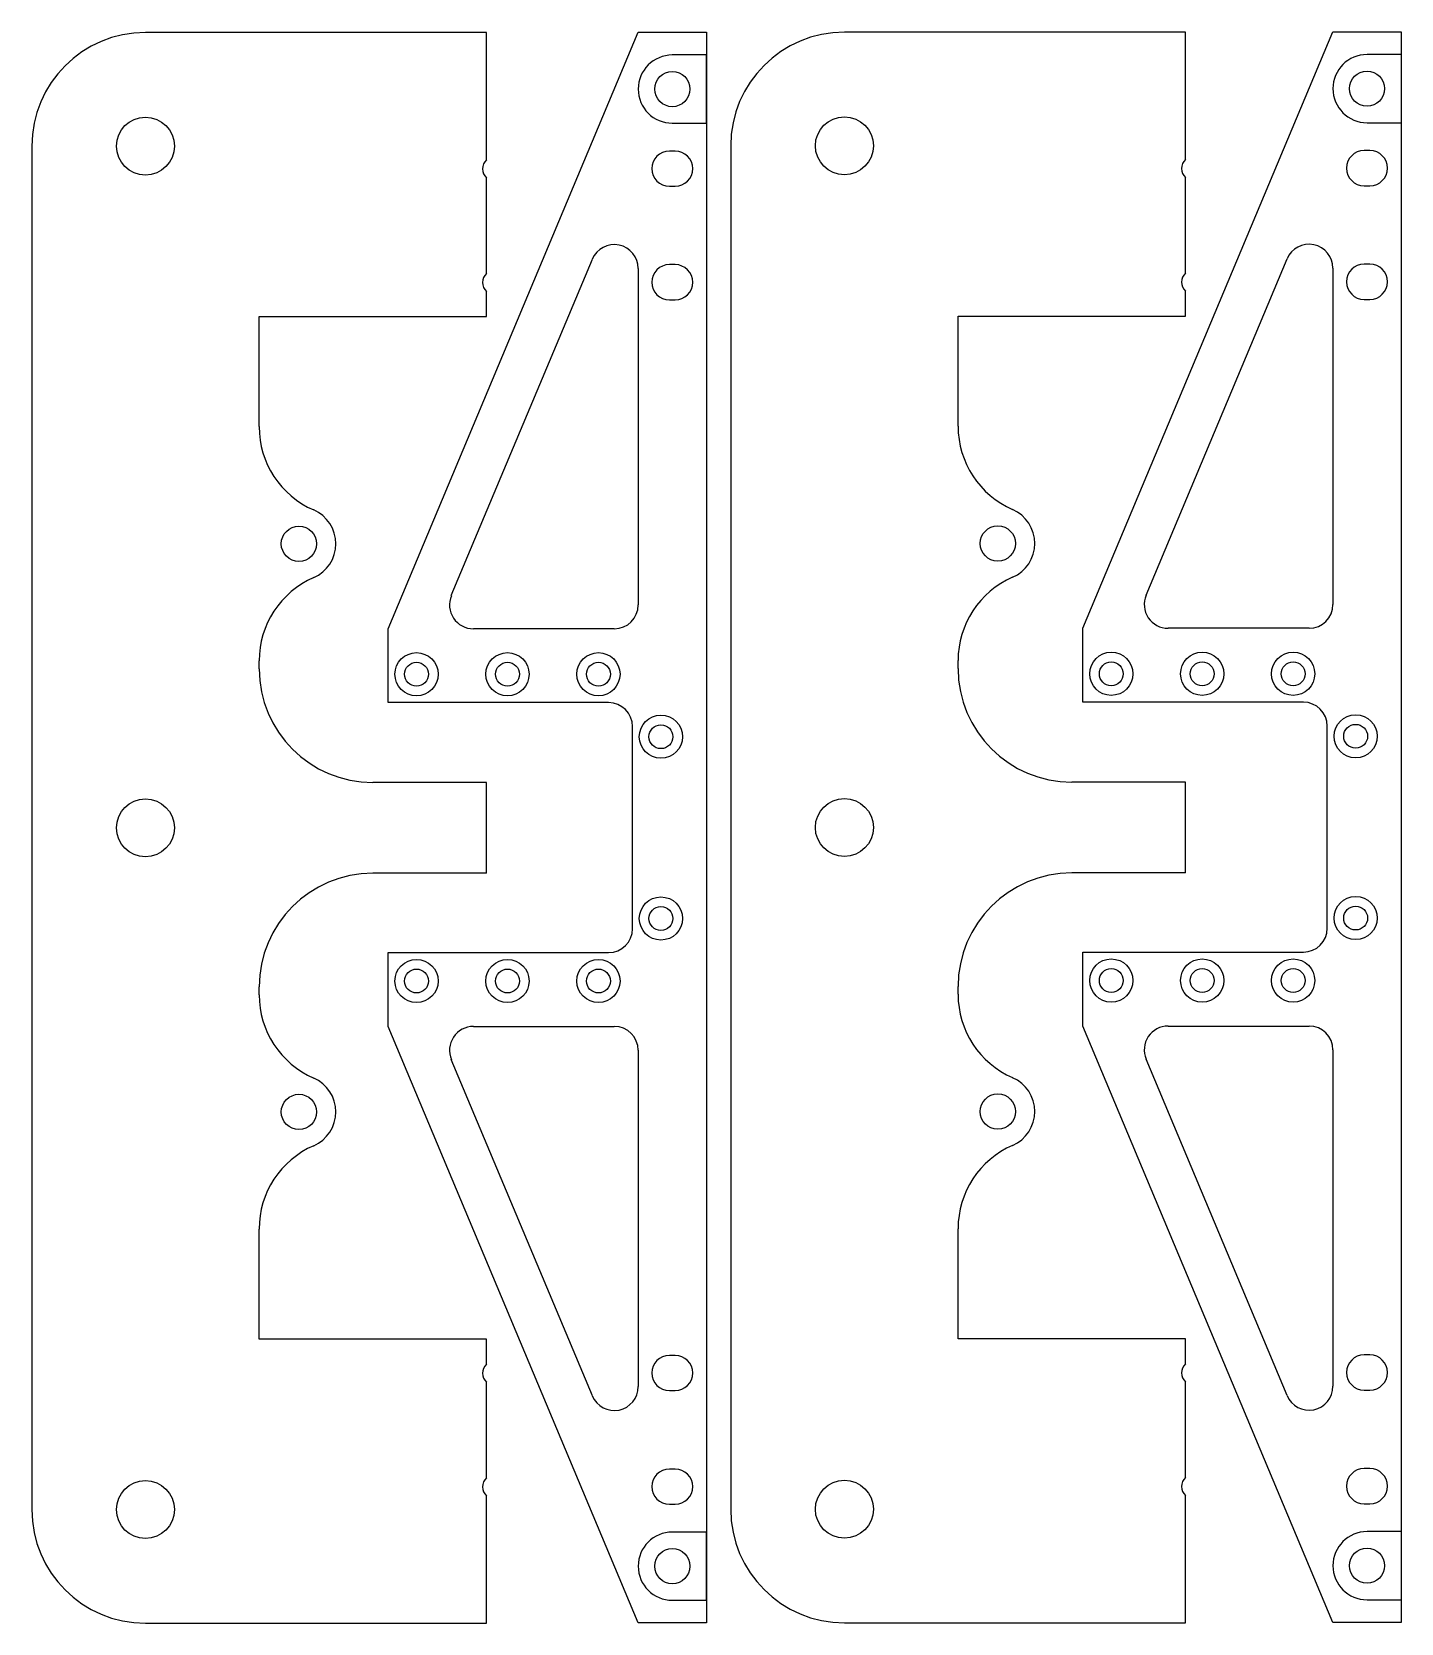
# Model space of a CAD drawing. Header units: millimetres. Extents: x 0 to 121, y 0 to 140.
import ezdxf

# ---------------------------------------------------------------- set-up
doc = ezdxf.new("R2010")
doc.units = ezdxf.units.MM

msp = doc.modelspace()

# ---------------------------------------------------------------- linework, layer by layer
at = {"color": 7, "linetype": 'Continuous', "lineweight": 25}
for p, q in [((31.43, 87.56), (53.43, 140.06)), ((53.43, 140.06), (59.43, 140.06)), ((59.43, 140.06), (59.43, 0.06)), ((101.57, 140.07), (71.57, 140.07)), ((92.55, 87.6), (114.55, 140.1)), ((101.57, 128.86), (101.57, 140.07)), ((114.55, 140.1), (120.55, 140.1)), ((120.55, 140.1), (120.55, 0.1)), ((40.08, 140.04), (10.08, 140.04)), ((40.08, 128.82), (40.08, 140.04)), ((59.42, 138.06), (56.43, 138.06)), ((59.42, 138.06), (59.42, 132.06)), ((120.54, 138.1), (117.55, 138.1)), ((120.54, 138.1), (120.54, 132.1)), ((56.43, 132.06), (59.42, 132.06)), ((117.55, 132.1), (120.54, 132.1)), ((0.08, 130.04), (0.08, 10.04)), ((56.68, 129.61), (56.18, 129.61)), ((61.57, 130.07), (61.57, 10.07)), ((117.8, 129.65), (117.3, 129.65)), ((40.08, 118.82), (40.08, 127.26)), ((56.18, 126.51), (56.68, 126.51)), ((101.57, 118.86), (101.57, 127.29)), ((117.3, 126.55), (117.8, 126.55)), ((36.99, 90.48), (49.4, 120.08)), ((53.43, 119.27), (53.43, 89.66)), ((56.68, 119.61), (56.18, 119.61)), ((98.11, 90.51), (110.52, 120.12)), ((114.55, 119.3), (114.55, 89.7)), ((117.8, 119.65), (117.3, 119.65)), ((40.08, 115.04), (40.08, 117.26)), ((56.18, 116.51), (56.68, 116.51)), ((101.57, 115.07), (101.57, 117.29)), ((117.3, 116.55), (117.8, 116.55)), ((20.08, 115.04), (40.08, 115.04)), ((20.08, 105.35), (20.08, 115.04)), ((81.57, 115.07), (101.57, 115.07)), ((81.57, 105.39), (81.57, 115.07)), ((31.43, 81.06), (31.43, 87.56)), ((51.33, 87.56), (38.93, 87.56)), ((92.55, 81.1), (92.55, 87.6)), ((112.45, 87.6), (100.05, 87.6)), ((20.08, 84.04), (20.08, 84.73)), ((81.57, 84.07), (81.57, 84.76)), ((50.83, 81.06), (31.43, 81.06)), ((111.95, 81.1), (92.55, 81.1)), ((52.93, 61.16), (52.93, 78.96)), ((114.05, 61.2), (114.05, 79)), ((40.08, 74.04), (30.08, 74.04)), ((40.08, 66.04), (40.08, 74.04)), ((101.57, 74.07), (91.57, 74.07)), ((101.57, 66.07), (101.57, 74.07)), ((40.08, 66.04), (30.08, 66.04)), ((101.57, 66.07), (91.57, 66.07)), ((31.43, 52.56), (31.43, 59.06)), ((31.43, 59.06), (50.83, 59.06)), ((92.55, 52.6), (92.55, 59.1)), ((92.55, 59.1), (111.95, 59.1)), ((20.08, 55.35), (20.08, 56.04)), ((81.57, 55.39), (81.57, 56.07)), ((53.43, 0.06), (31.43, 52.56)), ((38.93, 52.56), (51.33, 52.56)), ((114.55, 0.1), (92.55, 52.6)), ((100.05, 52.6), (112.45, 52.6)), ((53.43, 50.46), (53.43, 20.86)), ((114.55, 50.5), (114.55, 20.89)), ((49.4, 20.05), (36.99, 49.65)), ((110.52, 20.08), (98.11, 49.69)), ((20.08, 25.04), (20.08, 34.73)), ((81.57, 25.07), (81.57, 34.76)), ((40.08, 25.04), (20.08, 25.04)), ((40.08, 22.82), (40.08, 25.04)), ((101.57, 25.07), (81.57, 25.07)), ((101.57, 22.86), (101.57, 25.07)), ((56.68, 23.61), (56.18, 23.61)), ((117.8, 23.65), (117.3, 23.65)), ((40.08, 12.82), (40.08, 21.26)), ((101.57, 12.86), (101.57, 21.29)), ((56.18, 20.51), (56.68, 20.51)), ((117.3, 20.55), (117.8, 20.55)), ((56.68, 13.61), (56.18, 13.61)), ((117.8, 13.65), (117.3, 13.65)), ((40.08, 0.04), (40.08, 11.26)), ((101.57, 0.07), (101.57, 11.29)), ((56.18, 10.51), (56.68, 10.51)), ((117.3, 10.55), (117.8, 10.55)), ((59.42, 8.06), (56.43, 8.06)), ((59.42, 8.06), (59.42, 2.06)), ((120.54, 8.1), (117.55, 8.1)), ((120.54, 8.1), (120.54, 2.1)), ((56.43, 2.06), (59.42, 2.06)), ((117.55, 2.1), (120.54, 2.1)), ((10.08, 0.04), (40.08, 0.04)), ((59.43, 0.06), (53.43, 0.06)), ((71.57, 0.07), (101.57, 0.07)), ((120.55, 0.1), (114.55, 0.1))]:
    msp.add_line(p, q, dxfattribs=at)
for centre, radius in [((56.43, 135.06), 1.55), ((117.55, 135.1), 1.55), ((10.08, 130.04), 2.55), ((71.57, 130.07), 2.55), ((23.58, 95.04), 1.55), ((85.07, 95.07), 1.55), ((33.93, 83.56), 1.9), ((41.93, 83.56), 1.9), ((49.93, 83.56), 1.9), ((95.05, 83.6), 1.9), ((103.05, 83.6), 1.9), ((111.05, 83.6), 1.9), ((33.93, 83.56), 1.05), ((41.93, 83.56), 1.05), ((49.93, 83.56), 1.05), ((95.05, 83.6), 1.05), ((103.05, 83.6), 1.05), ((111.05, 83.6), 1.05), ((55.43, 78.06), 1.9), ((116.55, 78.1), 1.9), ((55.43, 78.06), 1.05), ((116.55, 78.1), 1.05), ((10.08, 70.04), 2.55), ((71.57, 70.07), 2.55), ((55.43, 62.06), 1.9), ((55.43, 62.06), 1.05), ((116.55, 62.1), 1.9), ((116.55, 62.1), 1.05), ((33.93, 56.56), 1.9), ((33.93, 56.56), 1.05), ((41.93, 56.56), 1.9), ((41.93, 56.56), 1.05), ((49.93, 56.56), 1.9), ((49.93, 56.56), 1.05), ((95.05, 56.6), 1.9), ((95.05, 56.6), 1.05), ((103.05, 56.6), 1.9), ((103.05, 56.6), 1.05), ((111.05, 56.6), 1.9), ((111.05, 56.6), 1.05), ((23.58, 45.04), 1.55), ((85.07, 45.07), 1.55), ((71.57, 10.07), 2.55), ((10.08, 10.04), 2.55), ((56.43, 5.06), 1.55), ((117.55, 5.1), 1.55)]:
    msp.add_circle(centre, radius, dxfattribs=at)
for centre, radius, start, end in [((71.57, 130.07), 10, 90, 180), ((10.08, 130.04), 10, 90, 180), ((56.43, 135.06), 3, 90, 270), ((117.55, 135.1), 3, 90, 270), ((56.18, 128.06), 1.55, 90, 270), ((56.68, 128.06), 1.55, 270, 90), ((102.27, 128.07), 1.05, 131.8103, 228.1897), ((117.3, 128.1), 1.55, 90, 270), ((117.8, 128.1), 1.55, 270, 90), ((40.78, 128.04), 1.05, 131.8103, 228.1897), ((51.33, 119.27), 2.1, 0, 157.264), ((112.45, 119.3), 2.1, 0, 157.264), ((56.18, 118.06), 1.55, 90, 270), ((56.68, 118.06), 1.55, 270, 90), ((117.3, 118.1), 1.55, 90, 270), ((117.8, 118.1), 1.55, 270, 90), ((40.78, 118.04), 1.05, 131.8103, 228.1897), ((102.27, 118.07), 1.05, 131.8103, 228.1897), ((28.08, 105.35), 8, 180, 246.4218), ((89.57, 105.39), 8, 180, 246.4218), ((85.07, 95.07), 3.25, 293.5782, 66.4218), ((23.58, 95.04), 3.25, 293.5782, 66.4218), ((28.08, 84.73), 8, 113.5782, 180), ((89.57, 84.76), 8, 113.5782, 180), ((38.93, 89.66), 2.1, 157.264, 270), ((51.33, 89.66), 2.1, 270, 0), ((100.05, 89.7), 2.1, 157.264, 270), ((112.45, 89.7), 2.1, 270, 0), ((30.08, 84.04), 10, 180, 270), ((91.57, 84.07), 10, 180, 270), ((50.83, 78.96), 2.1, 0, 90), ((111.95, 79), 2.1, 0, 90), ((30.08, 56.04), 10, 90, 180), ((91.57, 56.07), 10, 90, 180), ((50.83, 61.16), 2.1, 270, 0), ((111.95, 61.2), 2.1, 270, 0), ((28.08, 55.35), 8, 180, 246.4218), ((89.57, 55.39), 8, 180, 246.4218), ((38.93, 50.46), 2.1, 90, 202.736), ((51.33, 50.46), 2.1, 0, 90), ((100.05, 50.5), 2.1, 90, 202.736), ((112.45, 50.5), 2.1, 0, 90), ((23.58, 45.04), 3.25, 293.5782, 66.4218), ((85.07, 45.07), 3.25, 293.5782, 66.4218), ((28.08, 34.73), 8, 113.5782, 180), ((89.57, 34.76), 8, 113.5782, 180), ((40.78, 22.04), 1.05, 131.8103, 228.1897), ((56.18, 22.06), 1.55, 90, 270), ((56.68, 22.06), 1.55, 270, 90), ((102.27, 22.07), 1.05, 131.8103, 228.1897), ((117.3, 22.1), 1.55, 90, 270), ((117.8, 22.1), 1.55, 270, 90), ((51.33, 20.86), 2.1, 202.736, 0), ((112.45, 20.89), 2.1, 202.736, 0), ((40.78, 12.04), 1.05, 131.8103, 228.1897), ((56.18, 12.06), 1.55, 90, 270), ((56.68, 12.06), 1.55, 270, 90), ((102.27, 12.07), 1.05, 131.8103, 228.1897), ((117.3, 12.1), 1.55, 90, 270), ((117.8, 12.1), 1.55, 270, 90), ((10.08, 10.04), 10, 180, 270), ((71.57, 10.07), 10, 180, 270), ((56.43, 5.06), 3, 90, 270), ((117.55, 5.1), 3, 90, 270)]:
    msp.add_arc(centre, radius, start, end, dxfattribs=at)

doc.saveas('drawing.dxf')
